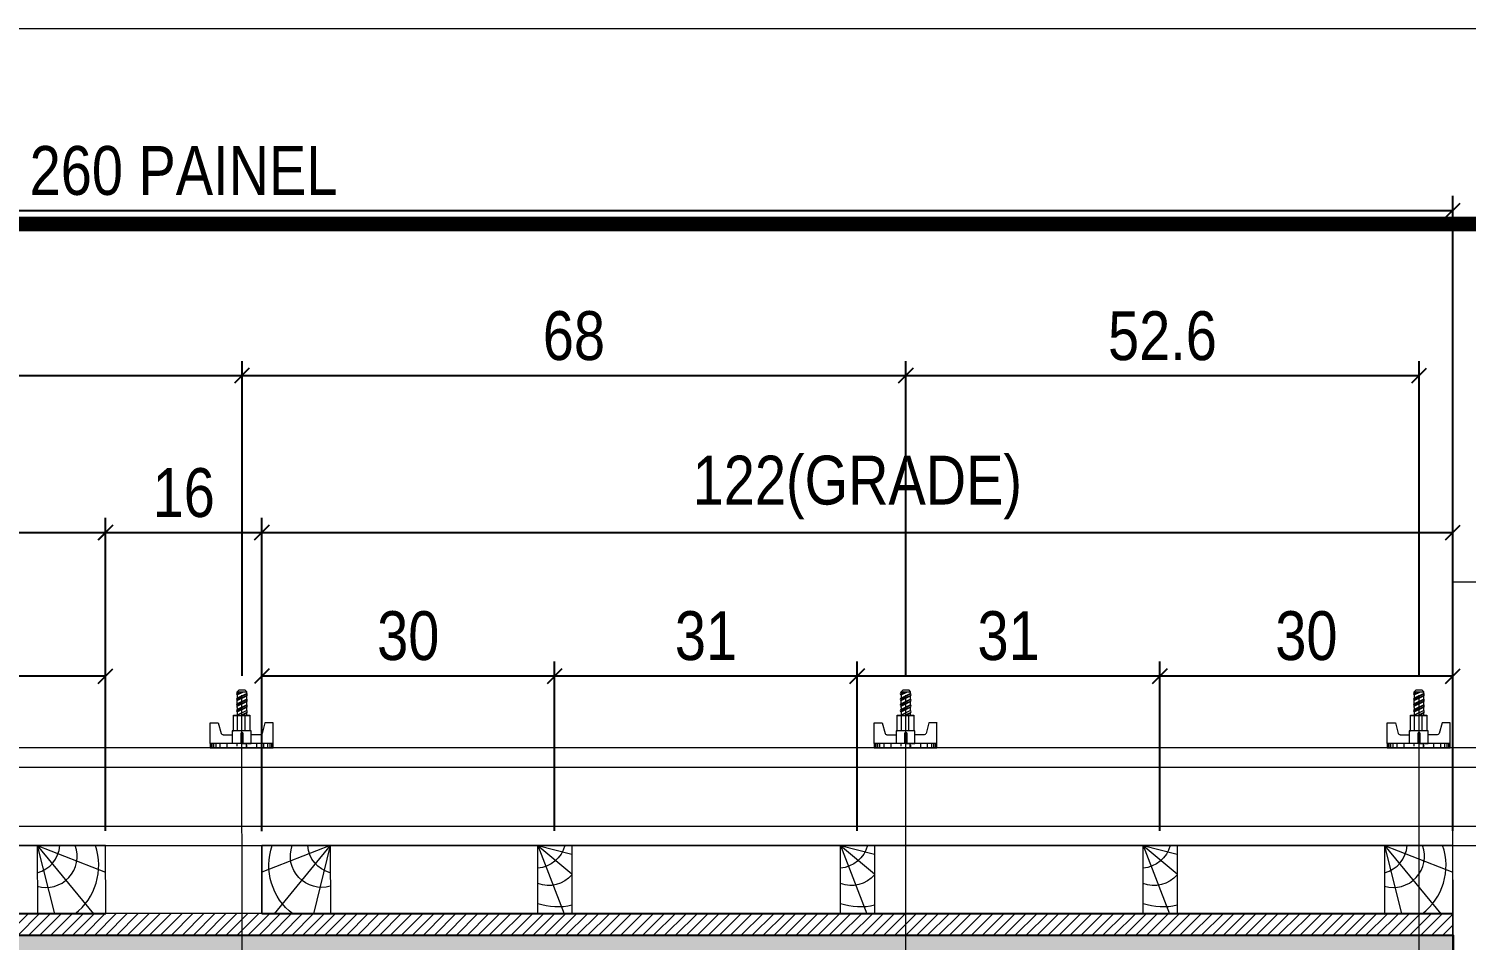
# Model space of a CAD drawing. Extents: x 14400 to 27878, y -21631 to 6985.
# Drawn here: x 15095.4 to 15389.8, y 2203.7 to 2390.4 of the extents above; entities that cross this region are included whole.
import ezdxf

# ---------------------------------------------------------------- set-up
doc = ezdxf.new("R2010")
doc.units = 0
doc.linetypes.add('DASHED', pattern=[0.75, 0.5, -0.25])
doc.layers.add('CHAPA', color=1, linetype='Continuous')
doc.layers.add('COTA', color=241, linetype='Continuous')
for name, color, linetype, lineweight in [('Folhas', 255, 'Continuous', 9), ('Hachura', 251, 'Continuous', 9), ('Madeira', 126, 'Continuous', 18), ('Perfil Metálico', 224, 'Continuous', 18), ('SARRAFO DE PRESSAO', 251, 'DASHED', 9)]:
    doc.layers.add(name, color=color, linetype=linetype, lineweight=lineweight)
doc.styles.add('COTA TECNICA 2X', font='techl___.ttf', dxfattribs={"height": 10})
doc.dimstyles.new('SECAO PILAR', dxfattribs={"dimtxt": 10, "dimasz": 3, "dimexe": 3, "dimexo": 3, "dimgap": 3, "dimtad": 1, "dimdec": 1, "dimlfac": 0.5, "dimzin": 12, "dimdsep": 46, "dimtxsty": 'COTA TECNICA 2X', "dimblk1": 'OBLIQUE', "dimblk2": 'OBLIQUE', "dimsah": 1, "dimcen": 0.9, "dimclrd": 256, "dimclre": 256, "dimclrt": 256, "dimadec": 1, "dimazin": 3, "dimtfac": 1, "dimtdec": 1, "dimtmove": 0, "dimatfit": 3, "dimfxl": 1, "dimtolj": 1, "dimtzin": 12, "dimarcsym": 0})

# ---------------------------------------------------------------- blocks, each defined once
blk = doc.blocks.new('9999999999')
at = {"layer": 'Folhas'}
blk.add_lwpolyline([(98138.98, 34190.21), (99623.98, 34190.21), (99623.98, 35240.21), (98138.98, 35240.21)], close=True, dxfattribs=at)
at = {"layer": 'Folhas', "color": 30, "const_width": 3}
blk.add_lwpolyline([(98213.98, 34230.21), (99583.98, 34230.21), (99583.98, 35200.21), (98213.98, 35200.21)], close=True, dxfattribs=at)
blk = doc.blocks.new('PONTALETE')
at = {"layer": 'Madeira'}
for q in [(2.71, 7), (7, 5.76), (7, 1.74)]:
    blk.add_line((0, 0), q, dxfattribs=at)
blk.add_lwpolyline([(0, 0), (7, 0), (7, 7), (0, 7)], close=True, dxfattribs=at)
for centre, radius, start, end in [((2.04, 0.06), 6.23, 37.2818, 109.0913), ((1.09, 0.9), 3.19, 343.603, 109.9847), ((-0.21, -0.78), 3.09, 14.6322, 86.0383)]:
    blk.add_arc(centre, radius, start, end, dxfattribs=at)
blk = doc.blocks.new('MEIO PONTALETE')
at = {"layer": 'Madeira'}
for q in [(2.71, 7), (3.5, 2.88), (3.5, 0.87)]:
    blk.add_line((0, 0), q, dxfattribs=at)
blk.add_lwpolyline([(0, 0), (3.5, 0), (3.5, 7), (0, 7)], close=True, dxfattribs=at)
for centre, radius, start, end in [((2.04, 0.06), 6.23, 76.4499, 109.0913), ((1.09, 0.9), 3.19, 40.9063, 109.9847), ((-0.21, -0.78), 3.09, 14.6322, 86.0383)]:
    blk.add_arc(centre, radius, start, end, dxfattribs=at)
blk = doc.blocks.new('_Oblique')
at = {"color": 0, "linetype": 'ByBlock', "lineweight": -2}
blk.add_line((-0.5, -0.5), (0.5, 0.5), dxfattribs=at)
blk = doc.blocks.new('*D1336')
at = {"layer": 'COTA', "lineweight": -2, "transparency": 16777216}
for p, q in [((23153.73, -112.67), (23153.73, -77.95)), ((23213.73, -112.65), (23213.73, -77.95)), ((23213.73, -80.95), (23153.73, -80.95))]:
    blk.add_line(p, q, dxfattribs=at)
at = {"layer": 'Defpoints', "color": 0, "transparency": 16777216}
for p in [(23153.73, -80.95), (23153.73, -115.67), (23213.73, -115.65)]:
    blk.add_point(p, dxfattribs=at)
at = {"layer": 'COTA', "lineweight": -2, "transparency": 16777216, "xscale": 3, "yscale": 3, "zscale": 3, "rotation": 180}
blk.add_blockref('_Oblique', (23153.73, -80.95), dxfattribs=at)
at = {"layer": 'COTA', "lineweight": -2, "transparency": 16777216, "xscale": 3, "yscale": 3, "zscale": 3}
blk.add_blockref('_Oblique', (23213.73, -80.95), dxfattribs=at)
at = {"layer": 'COTA', "transparency": 16777216, "insert": (23183.73, -72.73), "char_height": 10, "attachment_point": 5, "style": 'COTA TECNICA 2X'}
blk.add_mtext('\\A1;30', dxfattribs=at)
blk = doc.blocks.new('*D1337')
at = {"layer": 'COTA', "lineweight": -2, "transparency": 16777216}
for p, q in [((22969.73, -112.68), (22969.73, -48.53)), ((23213.73, -112.65), (23213.73, -48.53)), ((22969.73, -51.53), (23213.73, -51.53))]:
    blk.add_line(p, q, dxfattribs=at)
at = {"layer": 'Defpoints', "color": 0, "transparency": 16777216}
for p in [(23213.73, -51.53), (22969.73, -115.68), (23213.73, -115.65)]:
    blk.add_point(p, dxfattribs=at)
at = {"layer": 'COTA', "lineweight": -2, "transparency": 16777216, "xscale": 3, "yscale": 3, "zscale": 3, "rotation": 180}
blk.add_blockref('_Oblique', (22969.73, -51.53), dxfattribs=at)
at = {"layer": 'COTA', "lineweight": -2, "transparency": 16777216, "xscale": 3, "yscale": 3, "zscale": 3}
blk.add_blockref('_Oblique', (23213.73, -51.53), dxfattribs=at)
at = {"layer": 'COTA', "transparency": 16777216, "insert": (23091.73, -42.31), "char_height": 10, "attachment_point": 5, "style": 'COTA TECNICA 2X'}
blk.add_mtext('\\A1;122(GRADE)', dxfattribs=at)
blk = doc.blocks.new('*D1342')
at = {"layer": 'COTA', "lineweight": -2, "transparency": 16777216}
for p, q in [((23429.73, -112.67), (23429.73, -77.95)), ((23489.73, -112.65), (23489.73, -77.95)), ((23489.73, -80.95), (23429.73, -80.95))]:
    blk.add_line(p, q, dxfattribs=at)
at = {"layer": 'Defpoints', "color": 0, "transparency": 16777216}
for p in [(23429.73, -80.95), (23429.73, -115.67), (23489.73, -115.65)]:
    blk.add_point(p, dxfattribs=at)
at = {"layer": 'COTA', "lineweight": -2, "transparency": 16777216, "xscale": 3, "yscale": 3, "zscale": 3, "rotation": 180}
blk.add_blockref('_Oblique', (23429.73, -80.95), dxfattribs=at)
at = {"layer": 'COTA', "lineweight": -2, "transparency": 16777216, "xscale": 3, "yscale": 3, "zscale": 3}
blk.add_blockref('_Oblique', (23489.73, -80.95), dxfattribs=at)
at = {"layer": 'COTA', "transparency": 16777216, "insert": (23459.73, -72.73), "char_height": 10, "attachment_point": 5, "style": 'COTA TECNICA 2X'}
blk.add_mtext('\\A1;30', dxfattribs=at)
blk = doc.blocks.new('*D1343')
at = {"layer": 'COTA', "lineweight": -2, "transparency": 16777216}
for p, q in [((23245.74, -112.68), (23245.74, -48.53)), ((23489.73, -112.65), (23489.73, -48.53)), ((23245.74, -51.53), (23489.73, -51.53))]:
    blk.add_line(p, q, dxfattribs=at)
at = {"layer": 'Defpoints', "color": 0, "transparency": 16777216}
for p in [(23489.73, -51.53), (23245.74, -115.68), (23489.73, -115.65)]:
    blk.add_point(p, dxfattribs=at)
at = {"layer": 'COTA', "lineweight": -2, "transparency": 16777216, "xscale": 3, "yscale": 3, "zscale": 3, "rotation": 180}
blk.add_blockref('_Oblique', (23245.74, -51.53), dxfattribs=at)
at = {"layer": 'COTA', "lineweight": -2, "transparency": 16777216, "xscale": 3, "yscale": 3, "zscale": 3}
blk.add_blockref('_Oblique', (23489.73, -51.53), dxfattribs=at)
at = {"layer": 'COTA', "transparency": 16777216, "insert": (23367.74, -42.31), "char_height": 10, "attachment_point": 5, "style": 'COTA TECNICA 2X'}
blk.add_mtext('\\A1;122(GRADE)', dxfattribs=at)
blk = doc.blocks.new('*D1344')
at = {"layer": 'COTA', "lineweight": -2, "transparency": 16777216}
for p, q in [((23367.73, -112.67), (23367.73, -77.95)), ((23429.73, -112.67), (23429.73, -77.95)), ((23429.73, -80.95), (23367.73, -80.95))]:
    blk.add_line(p, q, dxfattribs=at)
at = {"layer": 'Defpoints', "color": 0, "transparency": 16777216}
for p in [(23367.73, -80.95), (23367.73, -115.67), (23429.73, -115.67)]:
    blk.add_point(p, dxfattribs=at)
at = {"layer": 'COTA', "lineweight": -2, "transparency": 16777216, "xscale": 3, "yscale": 3, "zscale": 3, "rotation": 180}
blk.add_blockref('_Oblique', (23367.73, -80.95), dxfattribs=at)
at = {"layer": 'COTA', "lineweight": -2, "transparency": 16777216, "xscale": 3, "yscale": 3, "zscale": 3}
blk.add_blockref('_Oblique', (23429.73, -80.95), dxfattribs=at)
at = {"layer": 'COTA', "transparency": 16777216, "insert": (23398.73, -72.73), "char_height": 10, "attachment_point": 5, "style": 'COTA TECNICA 2X'}
blk.add_mtext('\\A1;31', dxfattribs=at)
blk = doc.blocks.new('*D1345')
at = {"layer": 'COTA', "lineweight": -2, "transparency": 16777216}
for p, q in [((23305.73, -112.67), (23305.73, -77.95)), ((23367.73, -112.67), (23367.73, -77.95)), ((23367.73, -80.95), (23305.73, -80.95))]:
    blk.add_line(p, q, dxfattribs=at)
at = {"layer": 'Defpoints', "color": 0, "transparency": 16777216}
for p in [(23305.73, -80.95), (23305.73, -115.67), (23367.73, -115.67)]:
    blk.add_point(p, dxfattribs=at)
at = {"layer": 'COTA', "lineweight": -2, "transparency": 16777216, "xscale": 3, "yscale": 3, "zscale": 3, "rotation": 180}
blk.add_blockref('_Oblique', (23305.73, -80.95), dxfattribs=at)
at = {"layer": 'COTA', "lineweight": -2, "transparency": 16777216, "xscale": 3, "yscale": 3, "zscale": 3}
blk.add_blockref('_Oblique', (23367.73, -80.95), dxfattribs=at)
at = {"layer": 'COTA', "transparency": 16777216, "insert": (23336.73, -72.73), "char_height": 10, "attachment_point": 5, "style": 'COTA TECNICA 2X'}
blk.add_mtext('\\A1;31', dxfattribs=at)
blk = doc.blocks.new('*D1346')
at = {"layer": 'COTA', "lineweight": -2, "transparency": 16777216}
for p, q in [((23245.74, -112.67), (23245.74, -77.95)), ((23305.73, -112.67), (23305.73, -77.95)), ((23305.73, -80.95), (23245.74, -80.95))]:
    blk.add_line(p, q, dxfattribs=at)
at = {"layer": 'Defpoints', "color": 0, "transparency": 16777216}
for p in [(23245.74, -80.95), (23245.74, -115.67), (23305.73, -115.67)]:
    blk.add_point(p, dxfattribs=at)
at = {"layer": 'COTA', "lineweight": -2, "transparency": 16777216, "xscale": 3, "yscale": 3, "zscale": 3, "rotation": 180}
blk.add_blockref('_Oblique', (23245.74, -80.95), dxfattribs=at)
at = {"layer": 'COTA', "lineweight": -2, "transparency": 16777216, "xscale": 3, "yscale": 3, "zscale": 3}
blk.add_blockref('_Oblique', (23305.73, -80.95), dxfattribs=at)
at = {"layer": 'COTA', "transparency": 16777216, "insert": (23275.74, -72.73), "char_height": 10, "attachment_point": 5, "style": 'COTA TECNICA 2X'}
blk.add_mtext('\\A1;30', dxfattribs=at)
blk = doc.blocks.new('*D1347')
at = {"layer": 'COTA', "lineweight": -2, "transparency": 16777216}
for p, q in [((23213.75, -112.67), (23213.75, -48.53)), ((23245.74, -112.67), (23245.74, -48.53)), ((23213.75, -51.53), (23245.74, -51.53))]:
    blk.add_line(p, q, dxfattribs=at)
at = {"layer": 'Defpoints', "color": 0, "transparency": 16777216}
for p in [(23245.74, -51.53), (23213.75, -115.67), (23245.74, -115.67)]:
    blk.add_point(p, dxfattribs=at)
at = {"layer": 'COTA', "lineweight": -2, "transparency": 16777216, "xscale": 3, "yscale": 3, "zscale": 3, "rotation": 180}
blk.add_blockref('_Oblique', (23213.75, -51.53), dxfattribs=at)
at = {"layer": 'COTA', "lineweight": -2, "transparency": 16777216, "xscale": 3, "yscale": 3, "zscale": 3}
blk.add_blockref('_Oblique', (23245.74, -51.53), dxfattribs=at)
at = {"layer": 'COTA', "transparency": 16777216, "insert": (23229.74, -43.43), "char_height": 10, "attachment_point": 5, "style": 'COTA TECNICA 2X'}
blk.add_mtext('\\A1;16', dxfattribs=at)
blk = doc.blocks.new('*D1371')
at = {"layer": 'COTA', "lineweight": -2, "transparency": 16777216}
for p, q in [((22969.67, -112.61), (22969.67, 17.45)), ((23489.73, -58.67), (23489.73, 17.45)), ((22969.67, 14.45), (23489.73, 14.45))]:
    blk.add_line(p, q, dxfattribs=at)
at = {"layer": 'Defpoints', "color": 0, "transparency": 16777216}
for p in [(23489.73, 14.45), (23489.73, -61.67), (22969.67, -115.61)]:
    blk.add_point(p, dxfattribs=at)
at = {"layer": 'COTA', "lineweight": -2, "transparency": 16777216, "xscale": 3, "yscale": 3, "zscale": 3, "rotation": 180}
blk.add_blockref('_Oblique', (22969.67, 14.45), dxfattribs=at)
at = {"layer": 'COTA', "lineweight": -2, "transparency": 16777216, "xscale": 3, "yscale": 3, "zscale": 3}
blk.add_blockref('_Oblique', (23489.73, 14.45), dxfattribs=at)
at = {"layer": 'COTA', "transparency": 16777216, "insert": (23229.7, 22.55), "char_height": 10, "attachment_point": 5, "style": 'COTA TECNICA 2X'}
blk.add_mtext('\\A1;260 PAINEL', dxfattribs=at)
blk = doc.blocks.new('C')
at = {"layer": 'Hachura', "color": 0}
for p, q in [((0, 3.22), (0, -3.22)), ((0.45, 3.22), (0, 3.22)), ((0.46, 3.16), (0, 3.16)), ((0.46, 3.05), (0, 3.05)), ((0.45, -3.23), (0.45, 3.22)), ((0.45, 3.22), (2.58, 3.22)), ((2.58, 3.22), (2.58, 2.39)), ((0.46, 2.88), (0, 2.88)), ((0, 2.75), (0, -1.16)), ((0.46, 2.65), (0, 2.65)), ((0.46, 2.23), (0, 2.23)), ((0.46, 1.51), (0, 1.51)), ((1.35, 1.94), (1.35, 0.96)), ((2.58, 2.39), (1.47, 2.09)), ((0.39, 0.49), (0.17, 0.49)), ((1.74, 0.97), (0.45, 0.97)), ((1.45, 0.1), (0.45, 0.1)), ((1.74, -0.97), (1.74, 0.97)), ((1.74, 0.97), (1.74, 0.84)), ((1.74, 0.97), (1.74, 0.84)), ((1.74, 0.84), (3.35, 0.84)), ((3.35, 0.45), (1.74, 0.45)), ((3.32, 0.84), (3.32, -0.84)), ((3.35, 0.84), (3.35, -0.84)), ((3.68, 0.45), (3.35, 0.45)), ((3.84, -0.52), (3.35, 0.45)), ((3.35, 0.06), (3.67, -0.57)), ((3.68, 0.45), (4.16, -0.52)), ((3.72, 0.5), (4.25, -0.57)), ((4.37, -0.55), (3.83, 0.53)), ((4.15, 0.45), (3.93, 0.45)), ((4.42, -0.52), (3.93, 0.45)), ((4.15, 0.45), (4.26, 0.45)), ((4.26, 0.45), (4.74, -0.52)), ((4.3, 0.5), (4.83, -0.57)), ((4.95, -0.55), (4.41, 0.53)), ((4.51, 0.45), (4.84, 0.45)), ((5, -0.52), (4.51, 0.45)), ((4.84, 0.45), (5.32, -0.52)), ((4.88, 0.5), (5.41, -0.57)), ((5.53, -0.55), (4.99, 0.53)), ((5.58, -0.52), (5.09, 0.45)), ((5.42, 0.45), (5.09, 0.45)), ((5.58, -0.52), (5.09, 0.45)), ((5.42, 0.45), (5.74, -0.19)), ((5.46, 0.5), (5.74, -0.07)), ((5.74, 0.19), (5.57, 0.53)), ((5.74, 0.32), (5.68, 0.45)), ((5.68, 0.45), (5.74, 0.45)), ((5.74, 0.45), (5.9, 0.29)), ((5.74, 0.45), (5.74, -0.52)), ((5.9, -0.36), (5.9, 0.29)), ((0.45, 0), (0, 0)), ((0.08, -0.48), (0.29, -0.48)), ((0.29, -0.48), (0.4, -0.48)), ((0.45, 0), (0.45, -0.97)), ((0.45, -0.16), (1.45, -0.16)), ((0.45, -0.65), (0.45, -0.32)), ((0.45, -3.23), (0.45, -0.65)), ((0.45, -0.97), (1.74, -0.97)), ((1.35, -1.94), (1.35, -0.97)), ((3.35, -0.32), (1.74, -0.32)), ((3.35, -0.84), (1.74, -0.84)), ((3.35, -0.07), (3.58, -0.52)), ((3.35, -0.52), (3.58, -0.52)), ((3.84, -0.52), (4.16, -0.52)), ((4.42, -0.52), (4.74, -0.52)), ((4.63, -0.52), (4.74, -0.52)), ((5, -0.52), (5.32, -0.52)), ((5.58, -0.52), (5.74, -0.52)), ((5.74, -0.52), (5.9, -0.36)), ((5.74, -0.52), (5.74, -0.52)), ((0.46, -1.52), (0, -1.52)), ((0.46, -2.23), (0, -2.23)), ((0.46, -2.65), (0, -2.65)), ((0.46, -2.88), (0, -2.88)), ((2.58, -2.39), (1.47, -2.1)), ((2.58, -3.23), (2.58, -2.39)), ((0.46, -3.05), (0, -3.05)), ((0.46, -3.16), (0, -3.16)), ((0, -3.22), (2.57, -3.22))]:
    blk.add_line(p, q, dxfattribs=at)
for centre, radius, start, end in [((1.52, 1.94), 0.161, 104.7436, 180), ((1.44, -0.03), 0.129, 272.695, 87.305), ((3.81, 0.39), 0.143, 25.5688, 154.4312), ((4.39, 0.39), 0.143, 25.5688, 154.4312), ((4.97, 0.39), 0.143, 25.5688, 154.4312), ((5.55, 0.39), 0.143, 25.5688, 154.4312), ((0.17, -0.37), 0.174, 221.744, 317.8592), ((3.71, -0.4), 0.174, 222.1408, 318.256), ((4.29, -0.4), 0.174, 222.1408, 318.256), ((4.87, -0.4), 0.174, 222.1408, 318.256), ((5.45, -0.4), 0.174, 222.1408, 318.256), ((5.61, -0.4), 0.174, 317.8592, 318.256), ((1.52, -1.94), 0.161, 180, 255.2564)]:
    blk.add_arc(centre, radius, start, end, dxfattribs=at)
blk = doc.blocks.new('*D1399')
at = {"layer": 'COTA', "lineweight": -2, "transparency": 16777216}
for p, q in [((23105.68, -80.87), (23105.68, -16.41)), ((23241.68, -80.87), (23241.68, -16.41)), ((23105.68, -19.41), (23241.68, -19.41))]:
    blk.add_line(p, q, dxfattribs=at)
at = {"layer": 'Defpoints', "color": 0, "transparency": 16777216}
for p in [(23241.68, -19.41), (23105.68, -83.87), (23241.68, -83.87)]:
    blk.add_point(p, dxfattribs=at)
at = {"layer": 'COTA', "lineweight": -2, "transparency": 16777216, "xscale": 3, "yscale": 3, "zscale": 3, "rotation": 180}
blk.add_blockref('_Oblique', (23105.68, -19.41), dxfattribs=at)
at = {"layer": 'COTA', "lineweight": -2, "transparency": 16777216, "xscale": 3, "yscale": 3, "zscale": 3}
blk.add_blockref('_Oblique', (23241.68, -19.41), dxfattribs=at)
at = {"layer": 'COTA', "transparency": 16777216, "insert": (23173.68, -11.28), "char_height": 10, "attachment_point": 5, "style": 'COTA TECNICA 2X'}
blk.add_mtext('\\A1;68', dxfattribs=at)
blk = doc.blocks.new('*D1400')
at = {"layer": 'COTA', "lineweight": -2, "transparency": 16777216}
for p, q in [((23241.68, -80.87), (23241.68, -16.41)), ((23377.68, -80.87), (23377.68, -16.41)), ((23241.68, -19.41), (23377.68, -19.41))]:
    blk.add_line(p, q, dxfattribs=at)
at = {"layer": 'Defpoints', "color": 0, "transparency": 16777216}
for p in [(23377.68, -19.41), (23241.68, -83.87), (23377.68, -83.87)]:
    blk.add_point(p, dxfattribs=at)
at = {"layer": 'COTA', "lineweight": -2, "transparency": 16777216, "xscale": 3, "yscale": 3, "zscale": 3, "rotation": 180}
blk.add_blockref('_Oblique', (23241.68, -19.41), dxfattribs=at)
at = {"layer": 'COTA', "lineweight": -2, "transparency": 16777216, "xscale": 3, "yscale": 3, "zscale": 3}
blk.add_blockref('_Oblique', (23377.68, -19.41), dxfattribs=at)
at = {"layer": 'COTA', "transparency": 16777216, "insert": (23309.68, -11.28), "char_height": 10, "attachment_point": 5, "style": 'COTA TECNICA 2X'}
blk.add_mtext('\\A1;68', dxfattribs=at)
blk = doc.blocks.new('*D1401')
at = {"layer": 'COTA', "lineweight": -2, "transparency": 16777216}
for p, q in [((23377.68, -80.87), (23377.68, -16.41)), ((23482.81, -80.87), (23482.81, -16.41)), ((23377.68, -19.41), (23482.81, -19.41))]:
    blk.add_line(p, q, dxfattribs=at)
at = {"layer": 'Defpoints', "color": 0, "transparency": 16777216}
for p in [(23482.81, -19.41), (23377.68, -83.87), (23482.81, -83.87)]:
    blk.add_point(p, dxfattribs=at)
at = {"layer": 'COTA', "lineweight": -2, "transparency": 16777216, "xscale": 3, "yscale": 3, "zscale": 3, "rotation": 180}
blk.add_blockref('_Oblique', (23377.68, -19.41), dxfattribs=at)
at = {"layer": 'COTA', "lineweight": -2, "transparency": 16777216, "xscale": 3, "yscale": 3, "zscale": 3}
blk.add_blockref('_Oblique', (23482.81, -19.41), dxfattribs=at)
at = {"layer": 'COTA', "transparency": 16777216, "insert": (23430.25, -11.3), "char_height": 10, "attachment_point": 5, "style": 'COTA TECNICA 2X'}
blk.add_mtext('\\A1;52.6', dxfattribs=at)
blk = doc.blocks.new('A$Ca35a57a1')
at = {"layer": 'Hachura'}
h = blk.add_hatch(dxfattribs=at)
h.set_pattern_fill('ANSI31', color=256, scale=0.5, angle=360, style=0)
h.set_pattern_definition([(45, (7214.9606, 1533.2216), (-1.122532, 1.122532), [])])
h.paths.add_polyline_path([(570.22, 625.58), (570.22, 629.96), (50.22, 630.01), (50.22, 625.58)])
h = blk.add_hatch(color=256, dxfattribs=at)
h.dxf.hatch_style = 1
h.paths.add_polyline_path([(50.22, 625.58), (50.22, 621.98), (570.22, 621.98), (570.22, 625.58)])
at = {"layer": 'CHAPA'}
blk.add_lwpolyline([(570.22, 621.98), (50.22, 621.98), (50.22, 625.58), (570.22, 625.58)], close=True, dxfattribs=at)
at = {"layer": 'Hachura'}
for p, q in [((322.06, 674.73), (322.07, 534.84)), ((458.06, 674.73), (458.07, 534.84)), ((563.19, 674.73), (563.2, 592.11))]:
    blk.add_line(p, q, dxfattribs=at)
blk.add_lwpolyline([(50.22, 625.58), (570.22, 625.58), (570.22, 629.98), (50.22, 629.98)], close=True, dxfattribs=at)
at = {"layer": 'Madeira'}
for points in [[(50.2, 643.93), (50.22, 629.93), (294.21, 629.93), (294.19, 643.93)], [(326.21, 643.93), (326.22, 629.93), (570.22, 629.93), (570.2, 643.93)]]:
    blk.add_lwpolyline(points, close=True, dxfattribs=at)
at = {"layer": 'Perfil Metálico'}
for points in [[(570.18, 697.93), (590.18, 697.93), (590.19, 67.93), (570.19, 67.93)], [(0, 663.93), (0, 643.93), (633.63, 643.93), (633.63, 663.93)]]:
    blk.add_lwpolyline(points, close=True, dxfattribs=at)
for points in [[(633.63, 659.93), (0, 659.93)], [(0, 647.93), (633.63, 647.93)]]:
    blk.add_lwpolyline(points, dxfattribs=at)
at = {"layer": 'Hachura', "linetype": 'Continuous', "xscale": 2, "yscale": 2, "zscale": 2, "rotation": 90.00000000000001}
for p in [(322.06, 663.93), (458.06, 663.93), (563.19, 663.93)]:
    blk.add_blockref('C', p, dxfattribs=at)
at = {"layer": 'Madeira'}
for name, p, xscale, yscale, zscale, rotation in [('PONTALETE', (280.19, 643.91), 2, 2, 2, 270.0629106968967), ('PONTALETE', (340.21, 643.93), -2, 2, 2, 90.0629106968967), ('MEIO PONTALETE', (382.71, 643.92), -1.999999997962732, 1.999999997962732, 1.999999997962732, 180.0629106968967), ('MEIO PONTALETE', (444.71, 643.92), -1.999999997962732, 1.999999997962732, 1.999999997962732, 180.0629106968967), ('MEIO PONTALETE', (506.71, 643.92), -1.999999997962732, 1.999999997962732, 1.999999997962732, 180.0629106968967), ('PONTALETE', (556.2, 643.91), 2, 2, 2, 270.0629106968967)]:
    blk.add_blockref(name, p, dxfattribs=dict(at, xscale=xscale, yscale=yscale, zscale=zscale, rotation=rotation))
at = {"layer": 'COTA'}
dim = blk.add_linear_dim(base=(570.18, 774.04), p1=(50.12, 643.98), p2=(570.18, 697.93), text='<> PAINEL', dimstyle='SECAO PILAR', dxfattribs=at)
dim.commit()
dim.dimension.update_dxf_attribs({"geometry": '*D1371', "text_midpoint": (310.15, 782.15), "insert": (-22919.55, 759.59)})
for base, p1, p2, picture, middle in [((322.13, 740.19), (186.13, 675.73), (322.13, 675.73), '*D1399', (254.13, 748.31)), ((458.13, 740.19), (322.13, 675.73), (458.13, 675.73), '*D1400', (390.13, 748.31)), ((563.26, 740.19), (458.13, 675.73), (563.26, 675.73), '*D1401', (510.7, 748.3))]:
    dim = blk.add_linear_dim(base=base, p1=p1, p2=p2, dimstyle='SECAO PILAR', override={"dimtmove": 1}, dxfattribs=at)
    dim.commit()
    dim.dimension.update_dxf_attribs({"geometry": picture, "text_midpoint": middle, "insert": (-22919.55, 759.59)})
for base, p1, p2, picture, middle in [((294.17, 708.06), (50.18, 643.91), (294.17, 643.94), '*D1337', (172.18, 717.28)), ((570.18, 708.06), (326.19, 643.91), (570.18, 643.94), '*D1343', (448.18, 717.28))]:
    dim = blk.add_linear_dim(base=base, p1=p1, p2=p2, angle=180, text='<>(GRADE)', dimstyle='SECAO PILAR', dxfattribs=at)
    dim.commit()
    dim.dimension.update_dxf_attribs({"geometry": picture, "text_midpoint": middle, "insert": (-22919.55, 759.59)})
dim = blk.add_linear_dim(base=(326.19, 708.06), p1=(294.19, 643.93), p2=(326.19, 643.93), dimstyle='SECAO PILAR', dxfattribs=at)
dim.commit()
dim.dimension.update_dxf_attribs({"geometry": '*D1347', "text_midpoint": (310.19, 716.16), "insert": (-22919.55, 759.59)})
for base, p1, p2, picture, middle in [((234.17, 678.64), (294.17, 643.94), (234.17, 643.93), '*D1336', (264.17, 686.86)), ((326.19, 678.64), (386.18, 643.93), (326.19, 643.93), '*D1346', (356.18, 686.86)), ((386.18, 678.64), (448.18, 643.93), (386.18, 643.93), '*D1345', (417.18, 686.86)), ((448.18, 678.64), (510.18, 643.93), (448.18, 643.93), '*D1344', (479.18, 686.86)), ((510.18, 678.64), (570.18, 643.94), (510.18, 643.93), '*D1342', (540.18, 686.86))]:
    dim = blk.add_linear_dim(base=base, p1=p1, p2=p2, angle=180, dimstyle='SECAO PILAR', dxfattribs=at)
    dim.commit()
    dim.dimension.update_dxf_attribs({"geometry": picture, "text_midpoint": middle, "insert": (-22919.55, 759.59)})

msp = doc.modelspace()

# ---------------------------------------------------------------- block references
msp.add_blockref('A$Ca35a57a1', (14816.919, 1579.193))
at = {"layer": 'SARRAFO DE PRESSAO', "color": 6, "linetype": 'ByBlock'}
msp.add_blockref('9999999999', (-83725.511, -32849.778), dxfattribs=at)

doc.saveas('drawing.dxf')
